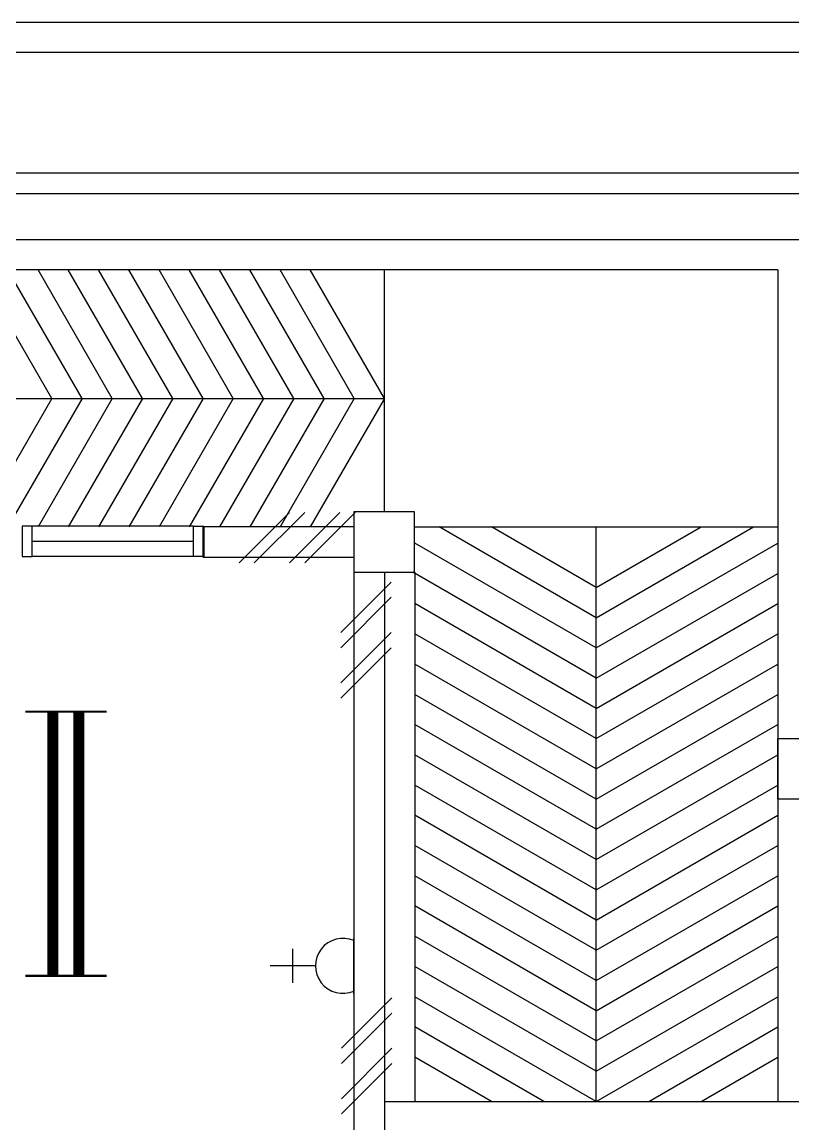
# Model space of a CAD drawing. Header units: inches. Extents: x -106706990 to 300603, y -86718466 to 1728185.
# Drawn here: x 59042 to 62864, y 38093 to 43559 of the extents above; entities that cross this region are included whole.
import ezdxf

# ---------------------------------------------------------------- set-up
doc = ezdxf.new("R2010")
doc.units = ezdxf.units.IN
doc.header["$MEASUREMENT"] = 0
doc.linetypes.add('HIDDEN', pattern=[0.375, 0.25, -0.125])
for name, color, linetype in [('A-COLUMN', 3, 'Continuous'), ('A-DRAIN', 9, 'Continuous'), ('A-JALAN', 11, 'Continuous'), ('A-PTILE', 8, 'Continuous'), ('A-RAIL', 2, 'Continuous'), ('A-STAIR', 2, 'Continuous'), ('A-WALL', 1, 'Continuous'), ('A-WIN', 9, 'Continuous'), ('A-WLH', 7, 'Continuous'), ('ELECT', 6, 'Continuous'), ('LAMP', 5, 'Continuous')]:
    doc.layers.add(name, color=color, linetype=linetype)

# ---------------------------------------------------------------- blocks, each defined once
blk = doc.blocks.new('A$C49831240')
at = {"layer": 'A-WLH', "color": 8}
for p, q in [((250, 575), (0, 325)), ((250, 500), (0, 250)), ((250, 325), (0, 75)), ((250, 250), (0, 0))]:
    blk.add_line(p, q, dxfattribs=at)
blk = doc.blocks.new('A$C04C40081')
at = {"layer": 'A-WIN', "color": 8}
for p, q in [((850, 150), (50, 150)), ((850, 75), (50, 75)), ((850, 0), (50, 0))]:
    blk.add_line(p, q, dxfattribs=at)
at = {"layer": 'A-WIN', "color": 8, "linetype": 'Continuous'}
for points in [[(50, 150), (0, 150), (0, 0), (50, 0)], [(850, 150), (900, 150), (900, 0), (850, 0)]]:
    blk.add_lwpolyline(points, close=True, dxfattribs=at)
blk = doc.blocks.new('YBC 236')
at = {"layer": 'LAMP'}
for points, const_width in [([(-134681.8, 193808.3), (-134681.8, 193533.1)], 10.9), ([(-133371.4, 193808.3), (-133371.4, 193533.1)], 10.9), ([(-134681.8, 193670.7), (-133371.4, 193670.7)], 54.6), ([(-134681.8, 193679.4), (-134681.8, 193404.2)], 10.9), ([(-133371.4, 193679.4), (-133371.4, 193404.2)], 10.9), ([(-134681.8, 193541.8), (-133371.4, 193541.8)], 54.6)]:
    blk.add_lwpolyline(points, dxfattribs=dict(at, const_width=const_width))
blk = doc.blocks.new('*U220')
at = {"layer": 'LAMP', "rotation": 90}
blk.add_blockref('YBC 236', (193606.2, 134026.6, -5.5), dxfattribs=at)
blk = doc.blocks.new('*U221')
at = {"layer": 'LAMP', "color": 0, "linetype": 'ByBlock', "lineweight": -2, "transparency": 16777216}
for p in [(0, 3000), (3000, 3000), (6000, 3000), (0, 0), (3000, 0), (6000, 0)]:
    blk.add_blockref('*U220', p, dxfattribs=at)
blk = doc.blocks.new('SOCKET')
at = {"layer": 'ELECT', "color": 6}
for p, q in [((15248.7, 25891.4), (15248.7, 26116.4)), ((15164.3, 26003.9), (15333.1, 26003.9)), ((15112.3, 25701.6), (15385.1, 25701.6))]:
    blk.add_line(p, q, dxfattribs=at)
blk.add_arc((15248.7, 25755), 136.4, 336.9763, 203.0237, dxfattribs=at)

msp = doc.modelspace()

# ---------------------------------------------------------------- linework, layer by layer
at = {"layer": 'A-COLUMN', "color": 8}
for points in [[(60687.3, 40829.6), (60987.3, 40829.6), (60987.3, 41129.6), (60687.3, 41129.6)], [(63388.8, 40004.4), (63388.8, 39704.4), (62788.8, 39704.4), (62788.8, 40004.4)]]:
    msp.add_lwpolyline(points, close=True, dxfattribs=at)
at = {"layer": 'A-DRAIN', "color": 8, "linetype": 'Continuous', "ltscale": 1000}
for p, q in [((64318.8, 42809.4), (56488.8, 42809.4)), ((56488.8, 42709.4), (64218.8, 42709.4))]:
    msp.add_line(p, q, dxfattribs=at)
at = {"layer": 'A-JALAN', "color": 8}
for p, q in [((56338.8, 43559.4), (64318.8, 43559.4)), ((56488.8, 43409.4), (64168.8, 43409.4))]:
    msp.add_line(p, q, dxfattribs=at)
at = {"layer": 'A-PTILE', "color": 8}
for p, q in [((59188.8, 41691.9), (58820.7, 42329.4)), ((59338.8, 41691.9), (58970.7, 42329.4)), ((59488.8, 41691.9), (59120.7, 42329.4)), ((59638.8, 41691.9), (59270.7, 42329.4)), ((59788.8, 41691.9), (59420.7, 42329.4)), ((59938.8, 41691.9), (59570.7, 42329.4)), ((60088.8, 41691.9), (59720.7, 42329.4)), ((60238.8, 41691.9), (59870.7, 42329.4)), ((60388.8, 41691.9), (60020.7, 42329.4)), ((60538.8, 41691.9), (60170.7, 42329.4)), ((60688.8, 41691.9), (60320.7, 42329.4)), ((60838.8, 41691.9), (60470.7, 42329.4)), ((60838.8, 41129.4), (60838.8, 42329.4)), ((56338.8, 41691.9), (60838.8, 41691.9)), ((59188.8, 41691.9), (58820.7, 41054.4)), ((59338.8, 41691.9), (58970.7, 41054.4)), ((59488.8, 41691.9), (59120.7, 41054.4)), ((59638.8, 41691.9), (59270.7, 41054.4)), ((59788.8, 41691.9), (59420.7, 41054.4)), ((59938.8, 41691.9), (59570.7, 41054.4)), ((60088.8, 41691.9), (59720.7, 41054.4)), ((60238.8, 41691.9), (59870.7, 41054.4)), ((60388.8, 41691.9), (60020.7, 41054.4)), ((60538.8, 41691.9), (60170.7, 41054.4)), ((60688.8, 41691.9), (60320.7, 41054.4)), ((60838.8, 41691.9), (60470.7, 41054.4)), ((60988.8, 41054.4), (62788.8, 41054.4)), ((61888.8, 40604.4), (61109.4, 41054.4)), ((61888.8, 40754.4), (61369.2, 41054.4)), ((61888.8, 38204.4), (61888.8, 41054.4)), ((61888.8, 40604.4), (62668.2, 41054.4)), ((61888.8, 40754.4), (62408.4, 41054.4)), ((61888.8, 40454.4), (60988.8, 40974.1)), ((61888.8, 40454.4), (62788.8, 40974.1)), ((61888.8, 40304.4), (60979.5, 40829.4)), ((60988.8, 40829.4), (60988.8, 38204.4)), ((61888.8, 40304.4), (62788.8, 40824.1)), ((61888.8, 40154.4), (60988.8, 40674.1)), ((61888.8, 40154.4), (62788.8, 40674.1)), ((61888.8, 40004.4), (60988.8, 40524.1)), ((61888.8, 40004.4), (62788.8, 40524.1)), ((61888.8, 39854.4), (60988.8, 40374.1)), ((61888.8, 39854.4), (62788.8, 40374.1)), ((61888.8, 39704.4), (60988.8, 40224.1)), ((61888.8, 39704.4), (62788.8, 40224.1)), ((61888.8, 39554.4), (60988.8, 40074.1)), ((61888.8, 39554.4), (62788.8, 40074.1)), ((61888.8, 39404.4), (60988.8, 39924.1)), ((61888.8, 39404.4), (62788.8, 39924.1)), ((61888.8, 39254.4), (60988.8, 39774.1)), ((61888.8, 39254.4), (62788.8, 39774.1)), ((61888.8, 39104.4), (60988.8, 39624.1)), ((61888.8, 39104.4), (62788.8, 39624.1)), ((61888.8, 38954.4), (60988.8, 39474.1)), ((61888.8, 38954.4), (62788.8, 39474.1)), ((61888.8, 38804.4), (60988.8, 39324.1)), ((61888.8, 38804.4), (62788.8, 39324.1)), ((61888.8, 38654.4), (60988.8, 39174.1)), ((61888.8, 38654.4), (62788.8, 39174.1)), ((61888.8, 38504.4), (60988.8, 39024.1)), ((61888.8, 38504.4), (62788.8, 39024.1)), ((61888.8, 38354.4), (60988.8, 38874.1)), ((61888.8, 38354.4), (62788.8, 38874.1)), ((61888.8, 38204.4), (60988.8, 38724.1)), ((61888.8, 38204.4), (62788.8, 38724.1)), ((61629, 38204.4), (60988.8, 38574.1)), ((62148.6, 38204.4), (62788.8, 38574.1)), ((61369.2, 38204.4), (60988.8, 38424.1)), ((62408.4, 38204.4), (62788.8, 38424.1))]:
    msp.add_line(p, q, dxfattribs=at)
at = {"layer": 'A-RAIL', "color": 8}
for p, q in [((62938.8, 42479.4), (56338.8, 42479.4)), ((62788.8, 42329.4), (56338.8, 42329.4)), ((62788.8, 42329.4), (62788.8, 38204.4))]:
    msp.add_line(p, q, dxfattribs=at)
at = {"layer": 'A-STAIR', "color": 8}
msp.add_line((60838.8, 38204.4), (63088.8, 38204.4), dxfattribs=at)
at = {"layer": 'A-WALL', "color": 8}
for p, q in [((60688.8, 41054.4), (59938.8, 41054.4)), ((59938.8, 40904.4), (59938.8, 41054.4)), ((59938.8, 40904.4), (60688.8, 40904.4)), ((60688.8, 37904.4), (60688.8, 40829.4)), ((60838.8, 40829.4), (60838.8, 37904.4))]:
    msp.add_line(p, q, dxfattribs=at)
at = {"layer": 'A-WLH', "color": 8}
for p, q in [((60117.8, 40876.3), (60367.8, 41126.3)), ((60192.8, 40876.3), (60442.8, 41126.3)), ((60367.8, 40876.3), (60617.8, 41126.3)), ((60442.8, 40876.3), (60692.8, 41126.3))]:
    msp.add_line(p, q, dxfattribs=at)

# ---------------------------------------------------------------- block references
at = {"layer": 'A-WIN', "color": 8}
msp.add_blockref('A$C04C40081', (59042.3, 40908), dxfattribs=at)
at = {"layer": 'A-WLH', "color": 8}
for p in [(60622.3, 40205.5), (60625.5, 38143.1)]:
    msp.add_blockref('A$C49831240', p, dxfattribs=at)
at = {"layer": 'ELECT', "color": 7, "linetype": 'HIDDEN', "rotation": 90.00000000000105}
msp.add_blockref('SOCKET', (86387.7, 23628.3), dxfattribs=at)
at = {"layer": 'LAMP', "color": 0}
msp.add_blockref('*U221', (53259.2, 36483.2, 5.5), dxfattribs=at)

doc.saveas('drawing.dxf')
